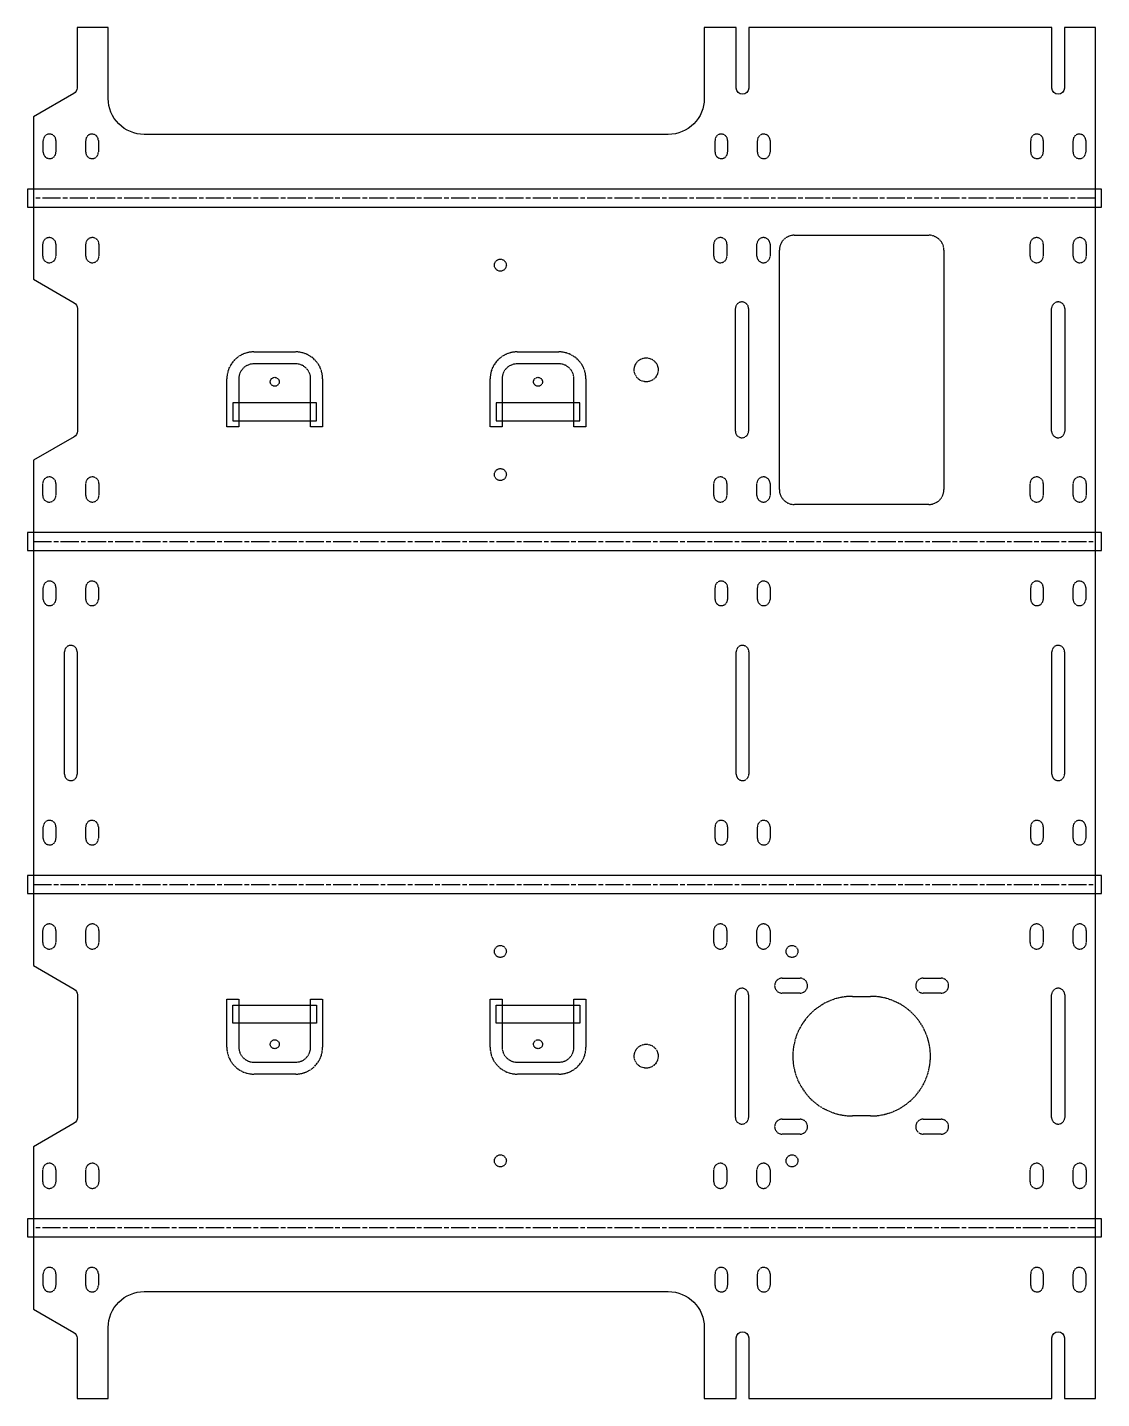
# Model space of a CAD drawing. Header units: millimetres. Extents: x 69 to 428, y -49 to 409.
import ezdxf

# ---------------------------------------------------------------- set-up
doc = ezdxf.new("R2010")
doc.units = ezdxf.units.MM
doc.linetypes.add('CHAIN', pattern=[0.7087, 0.4724, -0.0591, 0.1181, -0.0591])
doc.layers.add('Eje de pliegue (ISO)', color=2, linetype='CHAIN', lineweight=25)
doc.layers.add('int', color=1, linetype='CHAIN', lineweight=25)
doc.layers.add('rebaje', color=3, linetype='Continuous')

msp = doc.modelspace()

# ---------------------------------------------------------------- linework, layer by layer
msp.add_lwpolyline([(426, -49.12), (426, 409.26), (415.6, 409.26), (415.6, 389.01, -1), (411.4, 389.01), (411.4, 409.26), (310.1, 409.26), (310.1, 389.01, -1), (305.9, 389.01), (305.9, 409.26), (295.2, 409.26), (295.2, 385.51, -0.414214), (283.2, 373.51), (108, 373.51, -0.414214), (96, 385.51), (96, 409.26), (85.6, 409.26), (85.6, 389.01, -0.267949), (84.55, 387.2), (71, 379.37), (71, 325.05), (84.6, 317.2, -0.267949), (85.7, 315.29), (85.7, 274.29, -0.267949), (84.6, 272.39), (71, 264.54), (71, 95.61), (84.6, 87.75, -0.267949), (85.7, 85.85), (85.7, 44.85, -0.267949), (84.6, 42.94), (71, 35.09), (71, -19.23), (84.55, -27.05, -0.267949), (85.6, -28.87), (85.6, -49.12), (96, -49.12), (96, -25.37, -0.414214), (108, -13.37), (283.2, -13.37, -0.414214), (295.2, -25.37), (295.2, -49.12), (305.9, -49.12), (305.9, -28.87, -1), (310.1, -28.87), (310.1, -49.12), (411.4, -49.12), (411.4, -28.87, -1), (415.6, -28.87), (415.6, -49.12)], format="xyb", close=True)
at = {"layer": 'Eje de pliegue (ISO)', "ltscale": 12.84403}
for p, q in [((426, 352.15), (71, 352.15)), ((71, 237.43), (426, 237.43)), ((71, 122.71), (426, 122.71)), ((426, 7.99), (71, 7.99))]:
    msp.add_line(p, q, dxfattribs=at)
at = {"layer": 'int'}
for points in [[(74.3, 371.51, -1), (78.5, 371.51), (78.5, 367.51, -1), (74.3, 367.51)], [(88.5, 371.51, -1), (92.7, 371.51), (92.7, 367.51, -1), (88.5, 367.51)], [(303, 367.51, -1), (298.8, 367.51), (298.8, 371.51, -1), (303, 371.51)], [(317.2, 367.51, -1), (313, 367.51), (313, 371.51, -1), (317.2, 371.51)], [(404.3, 371.51, -1), (408.5, 371.51), (408.5, 367.51, -1), (404.3, 367.51)], [(422.7, 367.51, -1), (418.5, 367.51), (418.5, 371.51, -1), (422.7, 371.51)], [(320.3, 334.79, -0.414214), (325.3, 339.79), (370.3, 339.79, -0.414214), (375.3, 334.79), (375.3, 254.79, -0.414214), (370.3, 249.79), (325.3, 249.79, -0.414214), (320.3, 254.79)], [(78.5, 336.79), (78.5, 332.79, -1), (74.1, 332.79), (74.1, 336.79, -1)], [(92.9, 336.79), (92.9, 332.79, -1), (88.5, 332.79), (88.5, 336.79, -1)], [(302.8, 336.79), (302.8, 332.79, -1), (298.4, 332.79), (298.4, 336.79, -1)], [(312.8, 332.79), (312.8, 336.79, -1), (317.2, 336.79), (317.2, 332.79, -1)], [(404.1, 332.79), (404.1, 336.79, -1), (408.5, 336.79), (408.5, 332.79, -1)], [(418.5, 332.79), (418.5, 336.79, -1), (422.9, 336.79), (422.9, 332.79, -1)], [(310, 274.29, -1), (305.6, 274.29), (305.6, 315.29, -1), (310, 315.29)], [(411.3, 315.29, -1), (415.7, 315.29), (415.7, 274.29, -1), (411.3, 274.29)], [(139.65, 291.79), (139.65, 275.79), (135.65, 275.79), (135.65, 291.79, -0.414214), (144.65, 300.79), (158.65, 300.79, -0.414214), (167.65, 291.79), (167.65, 275.79), (163.65, 275.79), (163.65, 291.79, 0.414214), (158.65, 296.79), (144.65, 296.79, 0.414214)], [(251.65, 275.79), (251.65, 291.79, 0.414214), (246.65, 296.79), (232.65, 296.79, 0.414214), (227.65, 291.79), (227.65, 275.79), (223.65, 275.79), (223.65, 291.79, -0.414214), (232.65, 300.79), (246.65, 300.79, -0.414214), (255.65, 291.79), (255.65, 275.79)], [(78.5, 256.79), (78.5, 252.79, -1), (74.1, 252.79), (74.1, 256.79, -1)], [(92.9, 256.79), (92.9, 252.79, -1), (88.5, 252.79), (88.5, 256.79, -1)], [(302.8, 256.79), (302.8, 252.79, -1), (298.4, 252.79), (298.4, 256.79, -1)], [(317.2, 256.79), (317.2, 252.79, -1), (312.8, 252.79), (312.8, 256.79, -1)], [(408.5, 256.79), (408.5, 252.79, -1), (404.1, 252.79), (404.1, 256.79, -1)], [(422.9, 256.79), (422.9, 252.79, -1), (418.5, 252.79), (418.5, 256.79, -1)], [(74.3, 218.07), (74.3, 222.07, -1), (78.5, 222.07), (78.5, 218.07, -1)], [(88.5, 218.07), (88.5, 222.07, -1), (92.7, 222.07), (92.7, 218.07, -1)], [(303, 222.07), (303, 218.07, -1), (298.8, 218.07), (298.8, 222.07, -1)], [(317.2, 222.07), (317.2, 218.07, -1), (313, 218.07), (313, 222.07, -1)], [(404.3, 218.07), (404.3, 222.07, -1), (408.5, 222.07), (408.5, 218.07, -1)], [(422.7, 222.07), (422.7, 218.07, -1), (418.5, 218.07), (418.5, 222.07, -1)], [(85.6, 200.57), (85.6, 159.57, -1), (81.4, 159.57), (81.4, 200.57, -1)], [(310.1, 159.57, -1), (305.9, 159.57), (305.9, 200.57, -1), (310.1, 200.57)], [(415.6, 200.57), (415.6, 159.57, -1), (411.4, 159.57), (411.4, 200.57, -1)], [(74.3, 138.07), (74.3, 142.07, -1), (78.5, 142.07), (78.5, 138.07, -1)], [(88.5, 138.07), (88.5, 142.07, -1), (92.7, 142.07), (92.7, 138.07, -1)], [(303, 142.07), (303, 138.07, -1), (298.8, 138.07), (298.8, 142.07, -1)], [(317.2, 142.07), (317.2, 138.07, -1), (313, 138.07), (313, 142.07, -1)], [(408.5, 142.07), (408.5, 138.07, -1), (404.3, 138.07), (404.3, 142.07, -1)], [(422.7, 142.07), (422.7, 138.07, -1), (418.5, 138.07), (418.5, 142.07, -1)], [(74.1, 107.35, -1), (78.5, 107.35), (78.5, 103.35, -1), (74.1, 103.35)], [(88.5, 107.35, -1), (92.9, 107.35), (92.9, 103.35, -1), (88.5, 103.35)], [(298.4, 107.35, -1), (302.8, 107.35), (302.8, 103.35, -1), (298.4, 103.35)], [(312.8, 107.35, -1), (317.2, 107.35), (317.2, 103.35, -1), (312.8, 103.35)], [(404.1, 107.35, -1), (408.5, 107.35), (408.5, 103.35, -1), (404.1, 103.35)], [(418.5, 107.35, -1), (422.9, 107.35), (422.9, 103.35, -1), (418.5, 103.35)], [(310, 44.85, -1), (305.6, 44.85), (305.6, 85.85, -1), (310, 85.85)], [(321.23, 86.42, -1), (321.23, 91.42), (327.23, 91.42, -1), (327.23, 86.42)], [(368.37, 86.42, -1), (368.37, 91.42), (374.37, 91.42, -1), (374.37, 86.42)], [(415.7, 44.85, -1), (411.3, 44.85), (411.3, 85.85, -1), (415.7, 85.85)], [(163.65, 68.35), (163.65, 84.35), (167.65, 84.35), (167.65, 68.35, -0.414214), (158.65, 59.35), (144.65, 59.35, -0.414214), (135.65, 68.35), (135.65, 84.35), (139.65, 84.35), (139.65, 68.35, 0.414214), (144.65, 63.35), (158.65, 63.35, 0.414214)], [(251.65, 68.35), (251.65, 84.35), (255.65, 84.35), (255.65, 68.35, -0.414214), (246.65, 59.35), (232.65, 59.35, -0.414214), (223.65, 68.35), (223.65, 84.35), (227.65, 84.35), (227.65, 68.35, 0.414214), (232.65, 63.35), (246.65, 63.35, 0.414214)], [(350.8, 85.35, -1), (350.8, 45.35), (344.8, 45.35, -1), (344.8, 85.35)], [(321.23, 39.28, -1), (321.23, 44.28), (327.23, 44.28, -1), (327.23, 39.28)], [(374.37, 44.28, -1), (374.37, 39.28), (368.37, 39.28, -1), (368.37, 44.28)], [(74.1, 27.35, -1), (78.5, 27.35), (78.5, 23.35, -1), (74.1, 23.35)], [(88.5, 27.35, -1), (92.9, 27.35), (92.9, 23.35, -1), (88.5, 23.35)], [(298.4, 27.35, -1), (302.8, 27.35), (302.8, 23.35, -1), (298.4, 23.35)], [(317.2, 23.35, -1), (312.8, 23.35), (312.8, 27.35, -1), (317.2, 27.35)], [(408.5, 23.35, -1), (404.1, 23.35), (404.1, 27.35, -1), (408.5, 27.35)], [(422.9, 23.35, -1), (418.5, 23.35), (418.5, 27.35, -1), (422.9, 27.35)], [(74.3, -7.37, -1), (78.5, -7.37), (78.5, -11.37, -1), (74.3, -11.37)], [(88.5, -7.37, -1), (92.7, -7.37), (92.7, -11.37, -1), (88.5, -11.37)], [(303, -11.37, -1), (298.8, -11.37), (298.8, -7.37, -1), (303, -7.37)], [(317.2, -11.37, -1), (313, -11.37), (313, -7.37, -1), (317.2, -7.37)], [(408.5, -11.37, -1), (404.3, -11.37), (404.3, -7.37, -1), (408.5, -7.37)], [(422.7, -11.37, -1), (418.5, -11.37), (418.5, -7.37, -1), (422.7, -7.37)]]:
    msp.add_lwpolyline(points, format="xyb", close=True, dxfattribs=at)
for centre, radius in [((227.06, 329.79), 2), ((275.8, 294.79), 4), ((151.65, 290.79), 1.5), ((239.65, 290.79), 1.5), ((227.06, 259.79), 2), ((227.06, 100.35), 2), ((324.53, 100.35), 2), ((151.65, 69.35), 1.5), ((239.65, 69.35), 1.5), ((275.8, 65.35), 4), ((227.06, 30.35), 2), ((324.53, 30.35), 2)]:
    msp.add_circle(centre, radius, dxfattribs=at)
at = {"layer": 'rebaje'}
for points in [[(428, 355.15), (69, 355.15), (69, 349.15), (428, 349.15)], [(165.65, 283.79), (137.65, 283.79), (137.65, 277.79), (165.65, 277.79)], [(253.65, 283.79), (225.65, 283.79), (225.65, 277.79), (253.65, 277.79)], [(428, 240.43), (69, 240.43), (69, 234.43), (428, 234.43)], [(428, 125.71), (69, 125.71), (69, 119.71), (428, 119.71)], [(165.65, 76.35), (137.65, 76.35), (137.65, 82.35), (165.65, 82.35)], [(253.65, 76.35), (225.65, 76.35), (225.65, 82.35), (253.65, 82.35)], [(428, 10.99), (69, 10.99), (69, 4.99), (428, 4.99)]]:
    msp.add_lwpolyline(points, close=True, dxfattribs=at)

doc.saveas('drawing.dxf')
